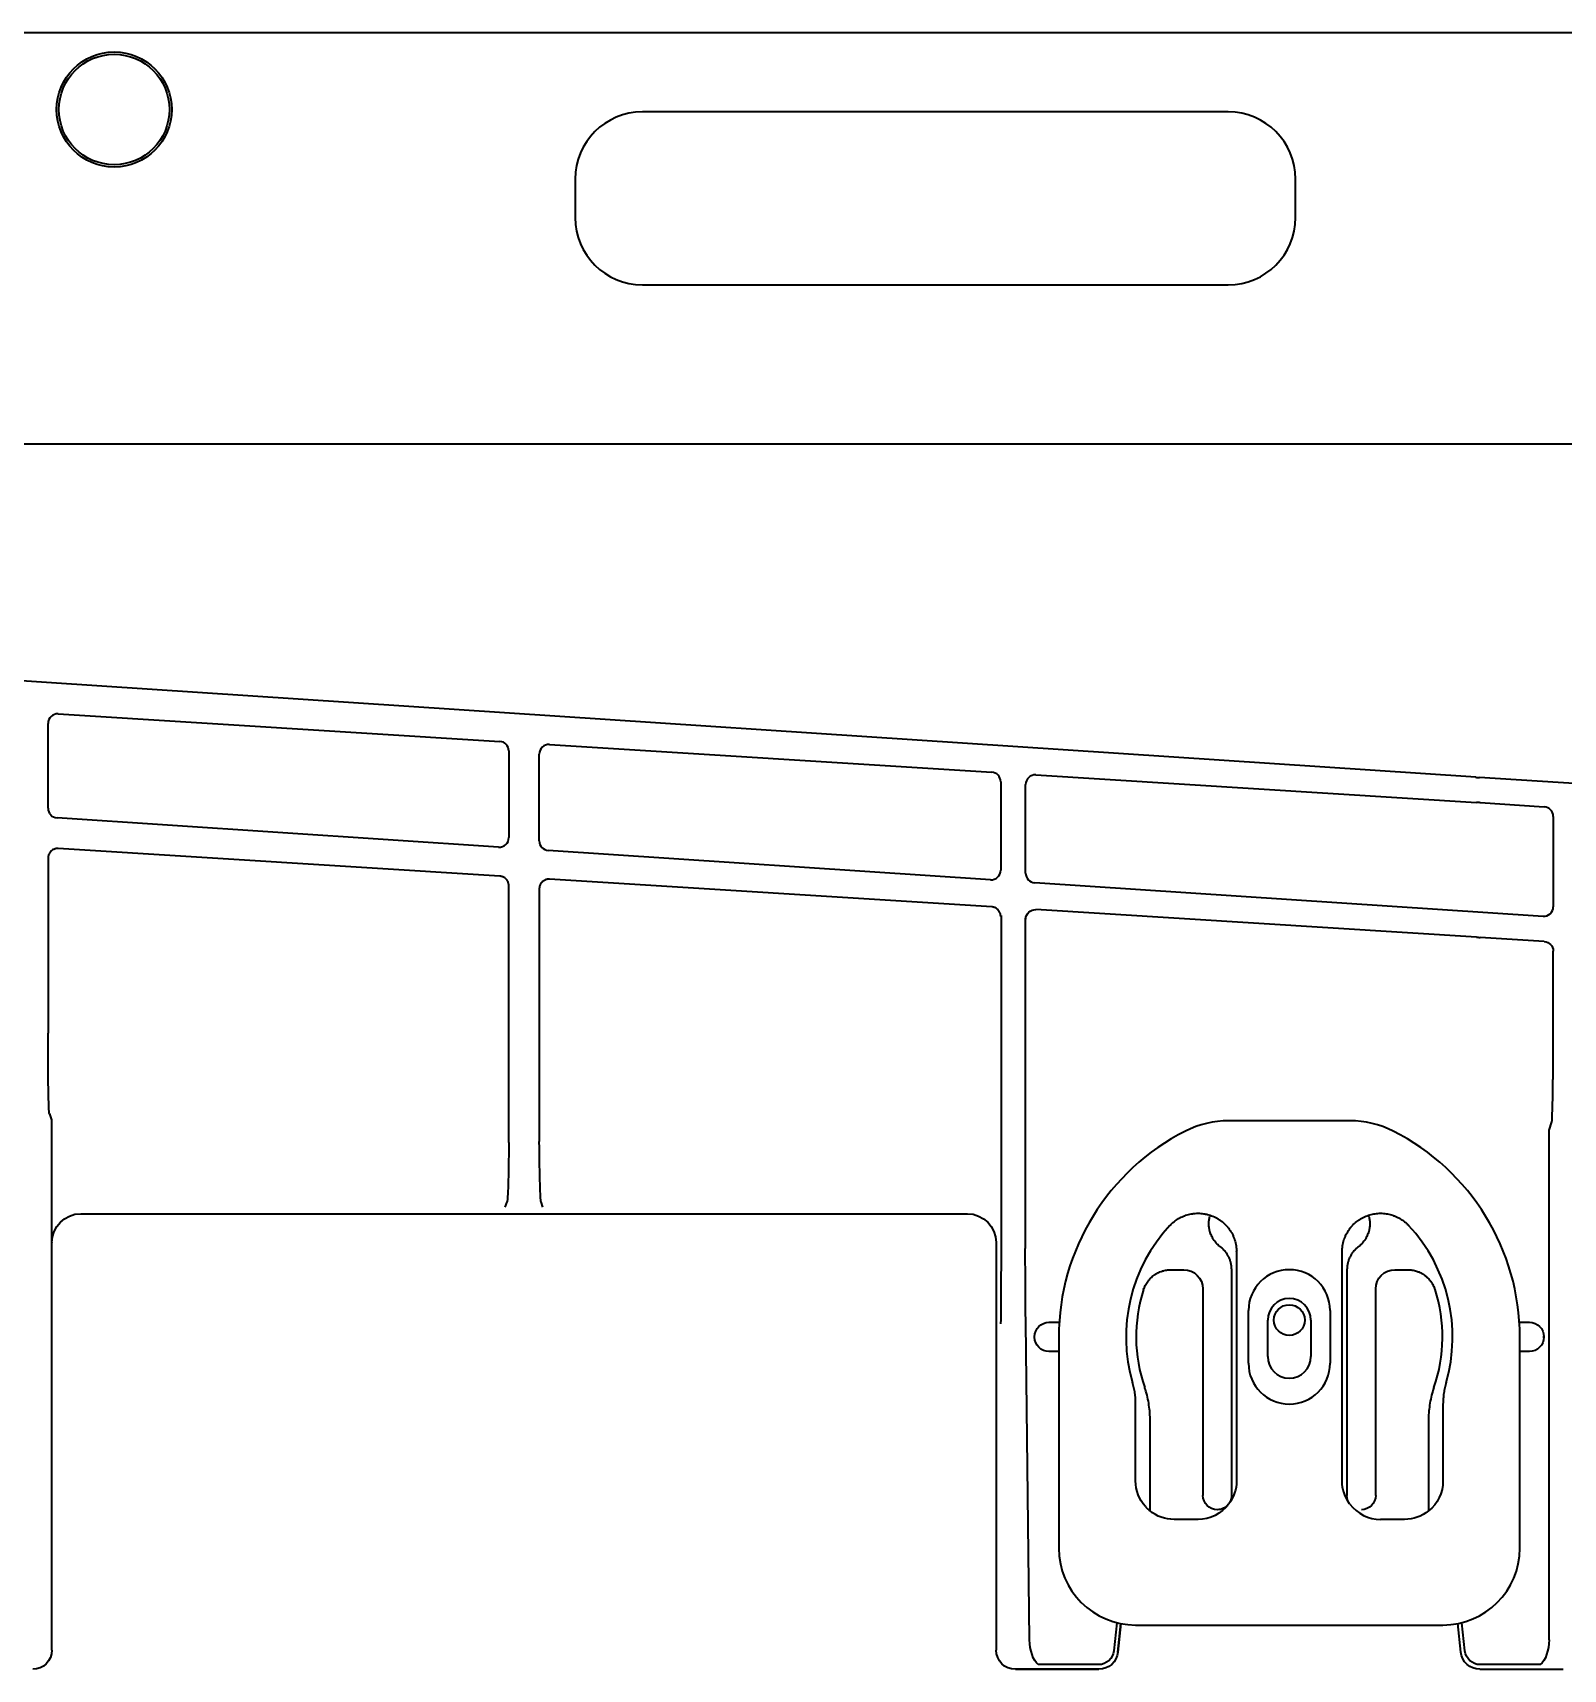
# Model space of a CAD drawing. Extents: x 6336 to 10269, y -393 to 3204.
# Drawn here: x 8552.6 to 8711.9, y 2975.1 to 3145.5 of the extents above; entities that cross this region are included whole.
import ezdxf

# ---------------------------------------------------------------- set-up
doc = ezdxf.new("R2010")
doc.units = 0
doc.header["$LTSCALE"] = 5
doc.layers.add('1', color=7, linetype='CONTINUOUS', true_color=0xffffff)

msp = doc.modelspace()

# ---------------------------------------------------------------- linework, layer by layer
at = {"layer": '1', "color": 7, "linetype": 'Continuous', "lineweight": 35}
for p, q in [((9175.07, 3145.53), (8431.07, 3145.53)), ((8677.07, 3137.28), (8616.07, 3137.28)), ((8609.07, 3130.28), (8609.07, 3126.28)), ((8684.07, 3126.28), (8684.07, 3130.28)), ((8616.07, 3119.28), (8677.07, 3119.28)), ((9123.12, 3102.69), (8483.03, 3102.69)), ((9123.12, 3102.68), (8483.03, 3102.68)), ((8702.85, 3068), (8470.18, 3083.43)), ((8555.25, 3074.61), (8601.23, 3071.73)), ((8554.19, 3064.77), (8554.19, 3073.61)), ((8602.16, 3070.74), (8602.16, 3061.72)), ((8606.39, 3071.41), (8652.44, 3068.53)), ((8605.33, 3061.38), (8605.33, 3070.41)), ((8653.37, 3067.54), (8653.37, 3058.32)), ((8657.04, 3068.25), (8702.9, 3065.38)), ((8803.01, 3061.55), (8703.23, 3067.98)), ((8655.97, 3058.02), (8655.97, 3067.25)), ((8703.28, 3065.36), (8709.97, 3064.93)), ((8710.9, 3063.93), (8710.9, 3054.52)), ((8601.1, 3060.72), (8555.12, 3063.77)), ((8601.23, 3057.71), (8555.25, 3060.58)), ((8554.19, 3059.58), (8554.19, 3041.34)), ((8652.31, 3057.33), (8606.26, 3060.38)), ((8652.44, 3054.51), (8606.39, 3057.38)), ((8602.16, 3029.98), (8602.16, 3056.71)), ((8605.33, 3056.38), (8605.33, 3030.09)), ((8709.84, 3053.52), (8656.91, 3057.02)), ((8702.9, 3051.35), (8657.04, 3054.22)), ((8653.37, 3053.51), (8653.41, 3053.62)), ((8653.41, 3053.62), (8653.41, 3018.87)), ((8655.94, 3053.33), (8655.97, 3053.22)), ((8655.94, 3018.95), (8655.94, 3053.33)), ((8709.97, 3050.9), (8703.28, 3051.33)), ((8710.9, 3041.55), (8710.9, 3049.9)), ((8554.33, 3032.96), (8554.53, 3032.34)), ((8554.53, 3032.34), (8554.53, 3022.12)), ((8689.73, 3032.23), (8677.12, 3032.23)), ((8710.46, 3031.24), (8710.76, 3032.12)), ((8710.46, 2978.19), (8710.46, 3031.24)), ((8601.79, 3023.24), (8601.98, 3023.8)), ((8605.71, 3023.24), (8605.52, 3023.81)), ((8557.59, 3022.56), (8557.59, 3022.56)), ((8557.59, 3022.56), (8649.91, 3022.56)), ((8554.55, 3019.69), (8554.59, 3019.56)), ((8554.59, 2977.12), (8554.59, 3019.56)), ((8652.9, 3019.56), (8652.9, 2977.12)), ((8677.92, 3018.6), (8677.92, 2994.73)), ((8688.92, 2994.73), (8688.92, 3018.6)), ((8671.1, 3016.73), (8672.42, 3016.73)), ((8677.42, 2993.23), (8677.42, 3016.73)), ((8689.42, 3016.73), (8689.42, 2993.23)), ((8694.42, 3016.73), (8695.74, 3016.73)), ((8674.42, 3014.73), (8674.42, 2993.23)), ((8692.42, 2993.23), (8692.42, 3014.73)), ((8656.38, 2978.19), (8655.98, 3011.18)), ((8658.4, 3011.25), (8658.4, 3011.25)), ((8658.4, 3011.25), (8659.47, 3011.25)), ((8679.17, 3006.98), (8679.17, 3012.48)), ((8681.17, 3007.68), (8681.17, 3011.48)), ((8685.67, 3011.48), (8685.67, 3007.68)), ((8687.67, 3012.48), (8687.67, 3006.98)), ((8707.37, 3011.25), (8708.42, 3011.25)), ((8708.42, 3011.25), (8708.42, 3011.25)), ((8656.9, 3009.75), (8656.9, 3009.75)), ((8656.9, 3009.71), (8656.9, 3009.75)), ((8656.9, 3009.71), (8656.9, 3009.71)), ((8659.42, 3009.73), (8659.42, 2987.73)), ((8707.42, 2987.73), (8707.42, 3009.73)), ((8709.92, 3009.65), (8709.92, 3009.8)), ((8658.4, 3008.21), (8658.4, 3008.21)), ((8659.42, 3008.21), (8658.4, 3008.21)), ((8708.42, 3008.21), (8707.42, 3008.21)), ((8708.42, 3008.21), (8708.42, 3008.21)), ((8687.67, 3006.98), (8687.69, 3006.98)), ((8667.42, 2994.73), (8667.42, 3002.73)), ((8699.42, 3002.73), (8699.42, 2994.73)), ((8668.92, 2991.6), (8668.92, 3001.17)), ((8697.92, 3001.17), (8697.92, 2991.6)), ((8673.92, 2990.73), (8671.42, 2990.73)), ((8695.42, 2990.73), (8692.92, 2990.73)), ((8665.45, 2979.97), (8665.15, 2977.04)), ((8665.88, 2979.88), (8665.58, 2976.92)), ((8665.58, 2976.92), (8665.88, 2979.88)), ((8667.42, 2979.73), (8699.42, 2979.73)), ((8701.27, 2976.92), (8700.96, 2979.88)), ((8700.96, 2979.88), (8700.96, 2979.88)), ((8701.7, 2977.04), (8701.39, 2979.97)), ((8663.56, 2975.61), (8657.88, 2975.61)), ((8665.58, 2976.92), (8665.58, 2976.92)), ((8701.27, 2976.92), (8701.27, 2976.92)), ((8708.96, 2975.61), (8703.29, 2975.61)), ((8663.59, 2975.12), (8654.9, 2975.12)), ((8654.9, 2975.12), (8654.9, 2975.12)), ((8654.9, 2975.12), (8663.59, 2975.12)), ((8663.59, 2975.12), (8663.59, 2975.12)), ((8703.26, 2975.12), (8711.94, 2975.12))]:
    msp.add_line(p, q, dxfattribs=at)
for centre, radius in [((8561.07, 3137.53), 6), ((8561.07, 3137.53), 5.75), ((8683.42, 3011.48), 1.6)]:
    msp.add_circle(centre, radius, dxfattribs=at)
for centre, radius, start, end in [((8616.07, 3130.28), 7, 90, 180), ((8677.07, 3130.28), 7, 0, 90), ((8616.07, 3126.28), 7, 180, 270), ((8677.07, 3126.28), 7, 270, 0), ((8677.12, 3022.23), 10, 90, 116.7655), ((8689.73, 3022.23), 10, 63.2345, 90), ((8683.42, 3009.73), 24, 116.7655, 180), ((8683.42, 3009.73), 24, 0, 63.2345), ((8683.42, 3009.73), 17, 136.9488, 196.2606), ((8683.42, 3009.73), 17, 343.7394, 43.0528), ((8683.42, 3012.48), 4.25, 0, 180), ((8683.42, 3009.73), 15.95, 162.0029, 199.2463), ((8683.42, 3009.73), 15.95, 340.7537, 17.9971), ((8683.42, 3011.48), 2.25, 0, 180), ((8683.42, 3007.68), 2.25, 180, 0), ((8683.42, 3006.98), 4.25, 180, 0), ((8667.42, 2987.73), 8, 180, 270), ((8699.42, 2987.73), 8, 270, 0)]:
    msp.add_arc(centre, radius, start, end, dxfattribs=at)
for centre, major_axis, ratio, start_param, end_param in [((8555.19, 3073.61), (-0.478, -0.879), 0.998825, 3.575991, 5.210091), ((8601.16, 3070.74), (-0.746, -0.667), 0.998687, 2.413283, 3.918945), ((8606.33, 3070.41), (-0.478, -0.879), 0.998825, 3.575991, 5.210091), ((8652.37, 3067.54), (-0.746, -0.667), 0.998687, 2.413283, 3.918945), ((8656.97, 3067.25), (-0.478, -0.879), 0.998825, 3.575991, 5.210091), ((8703.23, 3068.52), (10.4, -0.67), 0.052299, 4.679286, 4.715767), ((8555.19, 3064.77), (0.477, -0.88), 0.998873, 4.215837, 5.7215), ((8703.28, 3064.81), (10.4, -0.67), 0.052299, 1.574174, 1.610654), ((8709.9, 3063.93), (-0.322, -0.947), 0.999705, 1.898664, 3.404327), ((8601.16, 3061.72), (0.739, -0.675), 0.998632, 5.388335, 7.022435), ((8606.33, 3061.38), (0.477, -0.88), 0.998873, 4.215837, 5.7215), ((8652.37, 3058.32), (0.739, -0.675), 0.998632, 5.388335, 7.022435), ((8656.97, 3058.02), (0.477, -0.88), 0.998873, 4.215837, 5.7215), ((8709.9, 3054.52), (0.31, -0.951), 0.999681, 5.904814, 7.538913), ((8692.92, 2994.73), (2.83, 2.83), 0.999695, 3.006925, 3.926839)]:
    msp.add_ellipse(centre, major_axis=major_axis, ratio=ratio, start_param=start_param, end_param=end_param, dxfattribs=at)
at = {"layer": '1', "color": 7, "linetype": 'Continuous', "lineweight": 35, "extrusion": (0, 0, -1)}
for centre, major_axis, ratio, start_param, end_param in [((8656.97, 3053.22), (-0.478, -0.879), 0.998825, 1.073094, 2.707194), ((8703.28, 3050.78), (10.4, -0.67), 0.052299, 4.672531, 4.709011), ((8709.9, 3049.9), (-0.322, -0.947), 0.999705, 2.878858, 4.384521), ((8554.33, 3041.35), (0, 8.4), 0.017452, 3.193875, 4.712288), ((8601.97, 3037.29), (0, -13.5), 0.017478, 5.28425, 6.230757), ((8605.53, 3037.29), (0, -13.5), 0.017456, 0.052361, 1.007891), ((8557.59, 3019.55), (0.95, -2.85), 0.997719, 1.89276, 3.462643), ((8649.9, 3019.55), (-0.95, -2.85), 0.997719, 2.820542, 4.390425), ((8653.17, 3018.83), (0, -13.52), 0.017454, 4.70958, 5.321395), ((8656.17, 3018.93), (0, -13.52), 0.017432, 0.959972, 1.571786), ((8658.4, 3009.75), (1.06, -1.06), 0.998631, 2.356537, 3.926648), ((8708.42, 3009.75), (0, -1.5), 0.999315, 3.141593, 4.712389), ((8658.4, 3009.71), (-1.06, -1.06), 0.998631, 5.49813, 7.068241), ((8708.42, 3009.71), (0, -1.5), 0.999315, 4.712389, 6.283185), ((8552.59, 2977.12), (0.63, -1.9), 0.999618, 5.034353, 6.604236), ((8654.9, 2977.12), (-0.63, -1.9), 0.999618, 5.962135, 7.532018), ((8657.88, 2978.24), (0, -2.86), 0.525156, 0.40565, 1.553343), ((8708.96, 2978.24), (0, -2.86), 0.525156, 4.729842, 5.877535), ((8657.88, 2975.71), (-1.5, 0), 0.066383, 4.712389, 5.092384), ((8663.59, 2977.12), (0.74, -1.86), 0.999602, 5.195702, 6.661977), ((8703.26, 2977.12), (-0.74, -1.86), 0.999602, 5.904393, 7.370669), ((8708.96, 2975.71), (-1.5, 0), 0.066383, 4.332394, 4.712389)]:
    msp.add_ellipse(centre, major_axis=major_axis, ratio=ratio, start_param=start_param, end_param=end_param, dxfattribs=at)
at = {"layer": '1', "color": 7, "linetype": 'Continuous', "lineweight": 35, "extrusion": (-5.91646e-31, -1.17146e-15, -1)}
msp.add_ellipse((8672.42, 3014.72), major_axis=(-1.42, -1.42), ratio=0.998783, start_param=2.356803, end_param=3.926382, dxfattribs=at)
at = {"layer": '1', "color": 7, "linetype": 'Continuous', "lineweight": 35, "extrusion": (0, -1.17146e-15, -1)}
for centre, major_axis, ratio, start_param, end_param in [((8694.42, 3014.72), (1.42, -1.42), 0.998783, 2.356803, 3.926382), ((8703.29, 2977.21), (0.59, 1.49), 0.998412, 2.762801, 4.229076)]:
    msp.add_ellipse(centre, major_axis=major_axis, ratio=ratio, start_param=start_param, end_param=end_param, dxfattribs=at)
at = {"layer": '1', "color": 7, "linetype": 'Continuous', "lineweight": 35, "extrusion": (-6.90253e-31, -1.17146e-15, -1)}
for centre, major_axis, ratio, start_param, end_param in [((8671.42, 2994.73), (2.83, 2.83), 0.999695, 3.197702, 3.926839), ((8690.92, 2993.23), (-1.06, 1.06), 0.998783, 2.356803, 3.926991), ((8671.42, 2994.73), (2.83, 2.83), 0.999695, 2.356347, 3.031247)]:
    msp.add_ellipse(centre, major_axis=major_axis, ratio=ratio, start_param=start_param, end_param=end_param, dxfattribs=at)
at = {"layer": '1', "color": 7, "linetype": 'Continuous', "lineweight": 35, "extrusion": (2.95823e-31, -1.17146e-15, -1)}
for start_param, end_param in [(2.356347, 2.992639), (3.006925, 3.926839)]:
    msp.add_ellipse((8673.92, 2994.73), major_axis=(-2.83, 2.83), ratio=0.999695, start_param=start_param, end_param=end_param, dxfattribs=at)
at = {"layer": '1', "color": 7, "linetype": 'Continuous', "lineweight": 35, "extrusion": (-2.95823e-31, -1.17146e-15, -1)}
msp.add_ellipse((8692.92, 2994.73), major_axis=(2.83, 2.83), ratio=0.999695, start_param=3.290549, end_param=3.926839, dxfattribs=at)
at = {"layer": '1', "color": 7, "linetype": 'Continuous', "lineweight": 35, "extrusion": (-9.86076e-32, -1.17146e-15, -1)}
for start_param, end_param in [(2.356347, 3.251938), (3.251938, 3.926839)]:
    msp.add_ellipse((8695.42, 2994.73), major_axis=(-2.83, 2.83), ratio=0.999695, start_param=start_param, end_param=end_param, dxfattribs=at)
at = {"layer": '1', "color": 7, "linetype": 'Continuous', "lineweight": 35, "extrusion": (-3.9443e-31, -1.17146e-15, -1)}
msp.add_ellipse((8675.92, 2993.23), major_axis=(1.06, 1.06), ratio=0.998783, start_param=2.356195, end_param=3.926382, dxfattribs=at)
at = {"layer": '1', "color": 7, "linetype": 'Continuous', "lineweight": 35, "extrusion": (5.91646e-31, -1.17146e-15, -1)}
for start_param, end_param in [(3.018958, 3.926991), (2.356803, 2.980862)]:
    msp.add_ellipse((8675.92, 2993.23), major_axis=(-1.06, 1.06), ratio=0.998783, start_param=start_param, end_param=end_param, dxfattribs=at)
at = {"layer": '1', "color": 7, "linetype": 'Continuous', "lineweight": 35, "extrusion": (2.46519e-30, -1.17146e-15, -1)}
msp.add_ellipse((8690.92, 2993.23), major_axis=(1.06, 1.06), ratio=0.998783, start_param=3.302332, end_param=3.926382, dxfattribs=at)
at = {"layer": '1', "color": 7, "linetype": 'Continuous', "lineweight": 35, "extrusion": (4.93038e-32, -1.17146e-15, -1)}
msp.add_ellipse((8663.56, 2977.21), major_axis=(0.59, -1.49), ratio=0.998412, start_param=5.195702, end_param=6.661977, dxfattribs=at)
at = {"layer": '1', "color": 7, "linetype": 'Continuous', "lineweight": 35}
for points in [[(8555.25, 3060.58), (8555.2, 3060.58), (8555.11, 3060.58), (8554.98, 3060.56), (8554.85, 3060.52), (8554.72, 3060.47), (8554.61, 3060.4), (8554.5, 3060.31), (8554.41, 3060.21), (8554.33, 3060.1), (8554.27, 3059.98), (8554.22, 3059.85), (8554.19, 3059.72), (8554.19, 3059.63), (8554.19, 3059.58)], [(8602.16, 3056.71), (8602.16, 3056.75), (8602.16, 3056.85), (8602.13, 3056.98), (8602.08, 3057.11), (8602.02, 3057.23), (8601.94, 3057.34), (8601.85, 3057.44), (8601.74, 3057.53), (8601.62, 3057.6), (8601.5, 3057.65), (8601.36, 3057.69), (8601.27, 3057.7), (8601.23, 3057.71)], [(8606.39, 3057.38), (8606.35, 3057.39), (8606.26, 3057.39), (8606.12, 3057.37), (8605.99, 3057.33), (8605.87, 3057.27), (8605.75, 3057.2), (8605.64, 3057.12), (8605.55, 3057.02), (8605.47, 3056.9), (8605.41, 3056.78), (8605.36, 3056.65), (8605.34, 3056.52), (8605.33, 3056.43), (8605.33, 3056.38)], [(8653.37, 3053.51), (8653.37, 3053.55), (8653.37, 3053.65), (8653.34, 3053.78), (8653.29, 3053.91), (8653.23, 3054.03), (8653.15, 3054.14), (8653.05, 3054.24), (8652.95, 3054.33), (8652.83, 3054.4), (8652.7, 3054.45), (8652.57, 3054.49), (8652.48, 3054.5), (8652.44, 3054.51)], [(8710.76, 3032.12), (8710.77, 3032.24), (8710.78, 3032.46), (8710.79, 3032.77), (8710.8, 3033.08), (8710.81, 3033.4), (8710.82, 3033.77), (8710.84, 3034.21), (8710.85, 3034.7), (8710.86, 3035.21), (8710.87, 3035.75), (8710.87, 3036.32), (8710.88, 3036.92), (8710.89, 3037.53), (8710.89, 3038.17), (8710.9, 3038.82), (8710.9, 3039.49), (8710.9, 3040.17), (8710.9, 3040.85), (8710.9, 3041.31), (8710.9, 3041.55)], [(8554.53, 3032.34), (8554.53, 3032.34), (8554.53, 3032.34), (8554.53, 3032.34)], [(8677.92, 3018.6), (8677.94, 3018.65), (8677.96, 3018.7), (8677.98, 3018.75)], [(8667.42, 3002.73), (8667.42, 3002.92), (8667.41, 3003.3), (8667.35, 3003.86), (8667.25, 3004.42), (8667.16, 3004.78), (8667.1, 3004.97)], [(8699.74, 3004.97), (8699.69, 3004.78), (8699.6, 3004.42), (8699.5, 3003.86), (8699.44, 3003.3), (8699.42, 3002.92), (8699.42, 3002.73)], [(8677.11, 2992.3), (8677.12, 2992.32), (8677.13, 2992.33), (8677.14, 2992.35)], [(8689.74, 2992.3), (8689.73, 2992.32), (8689.72, 2992.33), (8689.71, 2992.35)], [(8657.32, 2975.61), (8657.31, 2975.61), (8657.3, 2975.61), (8657.29, 2975.62)], [(8709.56, 2975.62), (8709.54, 2975.61), (8709.53, 2975.61), (8709.52, 2975.61)]]:
    msp.add_open_spline(points, degree=3, dxfattribs=at)
for points, knots in [([(8554.53, 3022.12), (8554.53, 3022.09), (8554.53, 3022.06), (8554.53, 3022.01), (8554.53, 3021.93), (8554.53, 3021.84), (8554.53, 3021.68), (8554.53, 3021.57), (8554.53, 3021.41), (8554.53, 3021.36), (8554.53, 3021.28), (8554.53, 3021.25), (8554.53, 3021.2), (8554.53, 3021.17), (8554.54, 3021.04), (8554.54, 3020.94), (8554.54, 3020.74), (8554.54, 3020.64), (8554.54, 3020.45), (8554.54, 3020.35), (8554.54, 3020.16), (8554.54, 3020.06), (8554.55, 3019.92), (8554.55, 3019.87), (8554.55, 3019.8), (8554.55, 3019.77), (8554.55, 3019.73), (8554.55, 3019.71), (8554.55, 3019.7), (8554.55, 3019.69)], [0, 0, 0, 0, 0.03125, 0.03125, 0.0625, 0.125, 0.125, 0.25, 0.25, 0.3125, 0.3125, 0.34375, 0.34375, 0.375, 0.375, 0.5, 0.5, 0.625, 0.625, 0.75, 0.75, 0.875, 0.875, 0.9375, 0.9375, 0.96875, 0.984375, 0.984375, 1, 1, 1, 1]), ([(8671, 3021.33), (8671.13, 3021.47), (8671.27, 3021.6), (8671.56, 3021.84), (8671.72, 3021.94), (8671.92, 3022.07), (8671.97, 3022.09), (8672.05, 3022.14), (8672.09, 3022.16), (8672.22, 3022.22), (8672.31, 3022.26), (8672.57, 3022.37), (8672.75, 3022.43), (8673.02, 3022.5), (8673.12, 3022.52), (8673.26, 3022.55), (8673.3, 3022.55), (8673.4, 3022.57), (8673.45, 3022.57), (8673.68, 3022.6), (8673.87, 3022.61), (8674.25, 3022.59), (8674.44, 3022.57), (8674.67, 3022.53), (8674.72, 3022.52), (8674.81, 3022.5), (8674.95, 3022.47), (8675.09, 3022.43), (8675.18, 3022.4)], [0, 0, 0, 0, 0.125, 0.125, 0.25, 0.25, 0.28125, 0.28125, 0.3125, 0.3125, 0.375, 0.375, 0.5, 0.5, 0.5625, 0.5625, 0.59375, 0.59375, 0.625, 0.625, 0.75, 0.75, 0.875, 0.875, 0.90625, 0.90625, 0.9375, 1, 1, 1, 1]), ([(8676.23, 3019.12), (8676.11, 3019.21), (8676, 3019.31), (8675.78, 3019.53), (8675.69, 3019.65), (8675.58, 3019.81), (8675.55, 3019.84), (8675.51, 3019.9), (8675.45, 3020), (8675.39, 3020.1), (8675.29, 3020.31), (8675.23, 3020.45), (8675.18, 3020.63), (8675.16, 3020.67), (8675.14, 3020.74), (8675.13, 3020.78), (8675.11, 3020.89), (8675.09, 3020.96), (8675.06, 3021.19), (8675.04, 3021.34), (8675.04, 3021.57), (8675.05, 3021.65), (8675.05, 3021.76), (8675.06, 3021.8), (8675.07, 3021.88), (8675.07, 3021.92), (8675.1, 3022.11), (8675.13, 3022.25), (8675.18, 3022.4)], [0, 0, 0, 0, 0.125, 0.125, 0.25, 0.25, 0.28125, 0.28125, 0.3125, 0.375, 0.375, 0.5, 0.5, 0.53125, 0.53125, 0.5625, 0.5625, 0.625, 0.625, 0.75, 0.75, 0.8125, 0.8125, 0.84375, 0.84375, 0.875, 0.875, 1, 1, 1, 1]), ([(8675.18, 3022.4), (8675.38, 3022.33), (8675.57, 3022.25), (8675.85, 3022.11), (8675.94, 3022.06), (8676.07, 3021.98), (8676.12, 3021.95), (8676.2, 3021.89), (8676.25, 3021.86), (8676.46, 3021.71), (8676.61, 3021.57), (8676.83, 3021.35), (8676.92, 3021.25), (8677.01, 3021.15), (8677.04, 3021.11), (8677.06, 3021.09), (8677.1, 3021.03), (8677.14, 3020.99), (8677.29, 3020.77), (8677.4, 3020.6), (8677.54, 3020.32), (8677.58, 3020.22), (8677.64, 3020.08), (8677.66, 3020.03), (8677.69, 3019.96), (8677.7, 3019.93), (8677.71, 3019.88), (8677.72, 3019.86), (8677.79, 3019.63), (8677.84, 3019.43), (8677.91, 3019.02), (8677.92, 3018.81), (8677.92, 3018.6)], [0, 0, 0, 0, 0.125, 0.125, 0.1875, 0.1875, 0.21875, 0.21875, 0.25, 0.25, 0.375, 0.375, 0.4375, 0.453125, 0.453125, 0.46875, 0.46875, 0.5, 0.5, 0.625, 0.625, 0.6875, 0.6875, 0.71875, 0.71875, 0.734375, 0.734375, 0.75, 0.75, 0.875, 0.875, 1, 1, 1, 1]), ([(8688.92, 3018.6), (8688.92, 3018.81), (8688.94, 3019.02), (8689, 3019.43), (8689.05, 3019.63), (8689.12, 3019.86), (8689.13, 3019.88), (8689.15, 3019.93), (8689.16, 3019.96), (8689.19, 3020.03), (8689.21, 3020.08), (8689.26, 3020.22), (8689.31, 3020.32), (8689.45, 3020.6), (8689.56, 3020.77), (8689.71, 3020.99), (8689.74, 3021.03), (8689.79, 3021.09), (8689.81, 3021.11), (8689.84, 3021.15), (8689.92, 3021.25), (8690.01, 3021.35), (8690.23, 3021.57), (8690.39, 3021.71), (8690.6, 3021.86), (8690.64, 3021.89), (8690.73, 3021.95), (8690.77, 3021.98), (8690.91, 3022.06), (8691, 3022.11), (8691.28, 3022.25), (8691.47, 3022.33), (8691.67, 3022.4)], [0, 0, 0, 0, 0.125, 0.125, 0.25, 0.25, 0.265625, 0.265625, 0.28125, 0.28125, 0.3125, 0.3125, 0.375, 0.375, 0.5, 0.5, 0.53125, 0.53125, 0.546875, 0.546875, 0.5625, 0.625, 0.625, 0.75, 0.75, 0.78125, 0.78125, 0.8125, 0.8125, 0.875, 0.875, 1, 1, 1, 1]), ([(8691.67, 3022.4), (8691.71, 3022.25), (8691.75, 3022.11), (8691.77, 3021.92), (8691.78, 3021.88), (8691.79, 3021.8), (8691.79, 3021.76), (8691.8, 3021.65), (8691.8, 3021.57), (8691.8, 3021.34), (8691.79, 3021.19), (8691.75, 3020.96), (8691.74, 3020.89), (8691.71, 3020.78), (8691.7, 3020.74), (8691.68, 3020.67), (8691.67, 3020.63), (8691.61, 3020.45), (8691.55, 3020.31), (8691.45, 3020.1), (8691.4, 3020), (8691.33, 3019.9), (8691.29, 3019.84), (8691.27, 3019.81), (8691.16, 3019.65), (8691.06, 3019.53), (8690.85, 3019.31), (8690.73, 3019.21), (8690.61, 3019.12)], [0, 0, 0, 0, 0.125, 0.125, 0.15625, 0.15625, 0.1875, 0.1875, 0.25, 0.25, 0.375, 0.375, 0.4375, 0.4375, 0.46875, 0.46875, 0.5, 0.5, 0.625, 0.625, 0.6875, 0.71875, 0.71875, 0.75, 0.75, 0.875, 0.875, 1, 1, 1, 1]), ([(8691.67, 3022.4), (8691.85, 3022.46), (8692.03, 3022.51), (8692.4, 3022.57), (8692.59, 3022.59), (8692.83, 3022.6), (8692.88, 3022.6), (8692.97, 3022.6), (8693.02, 3022.6), (8693.16, 3022.6), (8693.26, 3022.59), (8693.54, 3022.56), (8693.73, 3022.52), (8694, 3022.45), (8694.09, 3022.43), (8694.23, 3022.38), (8694.27, 3022.37), (8694.36, 3022.33), (8694.41, 3022.32), (8694.63, 3022.22), (8694.8, 3022.14), (8695.12, 3021.95), (8695.28, 3021.84), (8695.46, 3021.69), (8695.5, 3021.66), (8695.57, 3021.6), (8695.68, 3021.5), (8695.78, 3021.4), (8695.85, 3021.33)], [0, 0, 0, 0, 0.125, 0.125, 0.25, 0.25, 0.28125, 0.28125, 0.3125, 0.3125, 0.375, 0.375, 0.5, 0.5, 0.5625, 0.5625, 0.59375, 0.59375, 0.625, 0.625, 0.75, 0.75, 0.875, 0.875, 0.90625, 0.90625, 0.9375, 1, 1, 1, 1]), ([(8677.42, 3016.73), (8677.42, 3016.84), (8677.42, 3016.96), (8677.39, 3017.19), (8677.37, 3017.3), (8677.33, 3017.47), (8677.32, 3017.52), (8677.29, 3017.61), (8677.28, 3017.63), (8677.26, 3017.69), (8677.26, 3017.72), (8677.21, 3017.85), (8677.16, 3017.96), (8677.06, 3018.17), (8677, 3018.26), (8676.91, 3018.41), (8676.88, 3018.46), (8676.82, 3018.53), (8676.81, 3018.55), (8676.77, 3018.6), (8676.75, 3018.62), (8676.66, 3018.73), (8676.5, 3018.9), (8676.33, 3019.05), (8676.23, 3019.12)], [0, 0, 0, 0, 0.125, 0.125, 0.25, 0.25, 0.3125, 0.3125, 0.34375, 0.34375, 0.375, 0.375, 0.5, 0.5, 0.625, 0.625, 0.6875, 0.6875, 0.71875, 0.71875, 0.75, 0.75, 0.875, 1, 1, 1, 1]), ([(8690.61, 3019.12), (8690.52, 3019.05), (8690.43, 3018.97), (8690.27, 3018.82), (8690.19, 3018.73), (8690.08, 3018.6), (8690.02, 3018.53), (8689.97, 3018.46), (8689.94, 3018.41), (8689.92, 3018.39), (8689.85, 3018.27), (8689.79, 3018.17), (8689.69, 3017.96), (8689.64, 3017.86), (8689.58, 3017.69), (8689.56, 3017.64), (8689.54, 3017.56), (8689.53, 3017.53), (8689.52, 3017.47), (8689.51, 3017.44), (8689.48, 3017.3), (8689.44, 3017.08), (8689.42, 3016.84), (8689.42, 3016.73)], [0, 0, 0, 0, 0.125, 0.125, 0.25, 0.25, 0.3125, 0.34375, 0.34375, 0.375, 0.375, 0.5, 0.5, 0.625, 0.625, 0.6875, 0.6875, 0.71875, 0.71875, 0.75, 0.75, 0.875, 1, 1, 1, 1]), ([(8668.25, 3014.65), (8668.3, 3014.8), (8668.36, 3014.95), (8668.5, 3015.23), (8668.59, 3015.36), (8668.7, 3015.52), (8668.73, 3015.55), (8668.77, 3015.61), (8668.85, 3015.71), (8668.93, 3015.79), (8669.09, 3015.96), (8669.21, 3016.06), (8669.37, 3016.18), (8669.4, 3016.2), (8669.47, 3016.24), (8669.5, 3016.26), (8669.6, 3016.32), (8669.67, 3016.36), (8669.88, 3016.47), (8670.03, 3016.53), (8670.21, 3016.59), (8670.25, 3016.6), (8670.33, 3016.62), (8670.36, 3016.63), (8670.48, 3016.66), (8670.56, 3016.68), (8670.79, 3016.71), (8670.95, 3016.73), (8671.1, 3016.73)], [0, 0, 0, 0, 0.125, 0.125, 0.25, 0.25, 0.28125, 0.28125, 0.3125, 0.375, 0.375, 0.5, 0.5, 0.53125, 0.53125, 0.5625, 0.5625, 0.625, 0.625, 0.75, 0.75, 0.78125, 0.78125, 0.8125, 0.8125, 0.875, 0.875, 1, 1, 1, 1]), ([(8695.74, 3016.73), (8695.9, 3016.73), (8696.06, 3016.71), (8696.36, 3016.66), (8696.52, 3016.63), (8696.7, 3016.57), (8696.74, 3016.55), (8696.82, 3016.53), (8696.93, 3016.48), (8697.03, 3016.44), (8697.24, 3016.33), (8697.37, 3016.25), (8697.53, 3016.13), (8697.56, 3016.11), (8697.63, 3016.06), (8697.66, 3016.03), (8697.75, 3015.96), (8697.8, 3015.9), (8697.97, 3015.74), (8698.07, 3015.62), (8698.19, 3015.46), (8698.21, 3015.43), (8698.25, 3015.36), (8698.28, 3015.33), (8698.34, 3015.23), (8698.38, 3015.16), (8698.48, 3014.95), (8698.54, 3014.8), (8698.59, 3014.65)], [0, 0, 0, 0, 0.125, 0.125, 0.25, 0.25, 0.28125, 0.28125, 0.3125, 0.375, 0.375, 0.5, 0.5, 0.53125, 0.53125, 0.5625, 0.5625, 0.625, 0.625, 0.75, 0.75, 0.78125, 0.78125, 0.8125, 0.8125, 0.875, 0.875, 1, 1, 1, 1]), ([(8668.92, 3001.17), (8668.92, 3001.46), (8668.91, 3001.74), (8668.86, 3002.29), (8668.79, 3002.85), (8668.68, 3003.39), (8668.54, 3003.93), (8668.46, 3004.2), (8668.36, 3004.47)], [0, 0, 0, 0, 0.25, 0.25, 0.5, 0.75, 0.75, 1, 1, 1, 1]), ([(8698.48, 3004.47), (8698.39, 3004.2), (8698.31, 3003.93), (8698.17, 3003.39), (8698.05, 3002.85), (8697.98, 3002.29), (8697.93, 3001.74), (8697.92, 3001.46), (8697.92, 3001.17)], [0, 0, 0, 0, 0.25, 0.25, 0.5, 0.75, 0.75, 1, 1, 1, 1]), ([(8668.44, 2992.06), (8668.47, 2992.03), (8668.49, 2992), (8668.54, 2991.95), (8668.57, 2991.92), (8668.61, 2991.88), (8668.62, 2991.87), (8668.65, 2991.84), (8668.66, 2991.83), (8668.7, 2991.8), (8668.73, 2991.77), (8668.76, 2991.74), (8668.78, 2991.73), (8668.8, 2991.71), (8668.81, 2991.7), (8668.83, 2991.68), (8668.84, 2991.67), (8668.86, 2991.66), (8668.87, 2991.65), (8668.9, 2991.63), (8668.91, 2991.62), (8668.92, 2991.61), (8668.93, 2991.61), (8668.93, 2991.61), (8668.93, 2991.61), (8668.93, 2991.61)], [0, 0, 0, 0, 0.134778, 0.134778, 0.269557, 0.269557, 0.336946, 0.336946, 0.404335, 0.404335, 0.539113, 0.539113, 0.606503, 0.606503, 0.673892, 0.673892, 0.741281, 0.741281, 0.80867, 0.80867, 0.943449, 0.943449, 0.977143, 0.977143, 1, 1, 1, 1])]:
    msp.add_open_spline(points, degree=3, knots=knots, dxfattribs=at)

doc.saveas('drawing.dxf')
